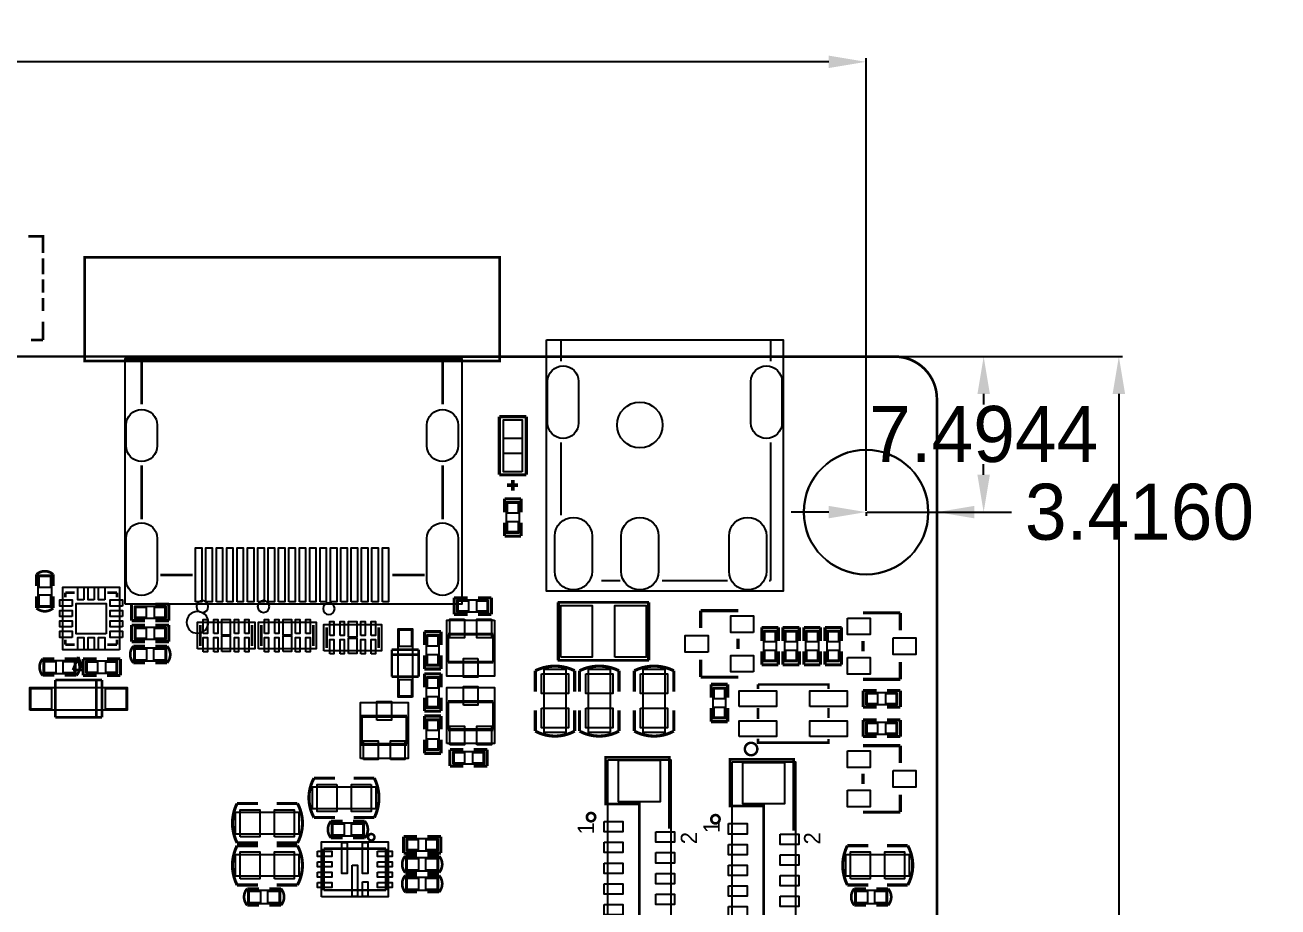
# Model space of a CAD drawing. Extents: x -22 to 154, y -114 to 23.
# Drawn here: x 93.4 to 153.8, y -19 to 23.5 of the extents above; entities that cross this region are included whole.
import ezdxf

# ---------------------------------------------------------------- set-up
doc = ezdxf.new("R2010")
doc.units = 0
doc.header["$MEASUREMENT"] = 0
doc.layers.get('0').update_dxf_attribs({"linetype": 'CONTINUOUS'})
doc.layers.get('Defpoints').update_dxf_attribs({"linetype": 'CONTINUOUS'})
for name, color, linetype in [('BG_OUTLINE', 254, 'CONTINUOUS'), ('PG_ASSEMBLY_TOP', 111, 'CONTINUOUS'), ('PG_SILKSCREEN_TOP', 7, 'CONTINUOUS'), ('PIN_TOP', 3, 'CONTINUOUS')]:
    doc.layers.add(name, color=color, linetype=linetype)
doc.dimstyles.get("Standard").update_dxf_attribs({"dimtxt": 2.7, "dimasz": 1.8, "dimexe": 0.18, "dimexo": 0.0625, "dimgap": 0.09, "dimtad": 0, "dimtih": 1, "dimtoh": 1, "dimdec": 4, "dimzin": 0, "dimdsep": 46, "dimtxsty": 'STANDARD', "dimcen": 0.09, "dimclrt": 2, "dimadec": 0, "dimazin": 0, "dimtfac": 1, "dimtdec": 4, "dimtofl": 0, "dimtmove": 0, "dimatfit": 3, "dimfxl": 1, "dimtolj": 1, "dimtzin": 0, "dimarcsym": 0})

# ---------------------------------------------------------------- blocks, each defined once
blk = doc.blocks.new('*D8')
at = {"color": 0, "linetype": 'Continuous', "lineweight": -2}
for p, q in [((0, 0.062), (0, 21.879)), ((133.93, 0.062), (133.93, 21.879)), ((1.8, 21.699), (57.875, 21.699)), ((132.13, 21.699), (76.055, 21.699))]:
    blk.add_line(p, q, dxfattribs=at)
at = {"color": 0, "linetype": 'Continuous'}
for points in [[(1.8, 21.999), (1.8, 21.399), (0, 21.699)], [(132.13, 21.999), (132.13, 21.399), (133.93, 21.699)]]:
    blk.add_solid(points, dxfattribs=at)
at = {"layer": 'Defpoints', "color": 0, "linetype": 'Continuous'}
for p in [(133.93, 21.699), (0, 0), (133.93, 0)]:
    blk.add_point(p, dxfattribs=at)
at = {"color": 2, "linetype": 'Continuous', "insert": (66.965, 21.699), "char_height": 2.7, "attachment_point": 5}
blk.add_mtext('\\A1;133.9296', dxfattribs=at)
blk = doc.blocks.new('*D11')
at = {"color": 0, "linetype": 'Continuous', "lineweight": -2}
for p, q in [((132.129628, 0), (130.329628, 0)), ((133.929628, 0), (133.929628, -0.18)), ((137.345674, 0), (137.345674, -0.18)), ((139.145674, 0), (140.945674, 0))]:
    blk.add_line(p, q, dxfattribs=at)
at = {"color": 0, "linetype": 'Continuous'}
for points in [[(132.129628, 0.3), (132.129628, -0.3), (133.929628, 0)], [(139.145674, 0.3), (139.145674, -0.3), (137.345674, 0)]]:
    blk.add_solid(points, dxfattribs=at)
at = {"layer": 'Defpoints', "color": 0, "linetype": 'Continuous'}
for p in [(133.929628, 0.0625), (137.345674, 0.0625), (137.345674, 0)]:
    blk.add_point(p, dxfattribs=at)
at = {"color": 2, "linetype": 'Continuous', "insert": (147.110674, 0), "char_height": 2.7, "attachment_point": 5}
blk.add_mtext('\\A1;3.4160', dxfattribs=at)
blk = doc.blocks.new('*D13')
at = {"color": 0, "linetype": 'Continuous', "lineweight": -2}
for p, q in [((133.992, 7.494), (139.779, 7.494)), ((139.599, 5.694), (139.599, 5.187)), ((139.599, 1.8), (139.599, 2.307)), ((133.992, 0), (139.779, 0))]:
    blk.add_line(p, q, dxfattribs=at)
at = {"color": 0, "linetype": 'Continuous'}
for points in [[(139.299, 5.694), (139.899, 5.694), (139.599, 7.494)], [(139.299, 1.8), (139.899, 1.8), (139.599, 0)]]:
    blk.add_solid(points, dxfattribs=at)
at = {"layer": 'Defpoints', "color": 0, "linetype": 'Continuous'}
for p in [(133.93, 7.494), (139.599, 7.494), (133.93, 0)]:
    blk.add_point(p, dxfattribs=at)
at = {"color": 2, "linetype": 'Continuous', "insert": (139.599, 3.747), "char_height": 2.7, "attachment_point": 5}
blk.add_mtext('\\A1;7.4944', dxfattribs=at)
blk = doc.blocks.new('*D20')
at = {"color": 0, "linetype": 'Continuous', "lineweight": -2}
for p, q in [((135.376, 7.494), (146.295, 7.494)), ((146.115, 5.694), (146.115, -44.113)), ((146.115, -96.8), (146.115, -46.993)), ((135.376, -98.6), (146.295, -98.6))]:
    blk.add_line(p, q, dxfattribs=at)
at = {"color": 0, "linetype": 'Continuous'}
for points in [[(145.815, 5.694), (146.415, 5.694), (146.115, 7.494)], [(145.815, -96.8), (146.415, -96.8), (146.115, -98.6)]]:
    blk.add_solid(points, dxfattribs=at)
at = {"layer": 'Defpoints', "color": 0, "linetype": 'Continuous'}
for p in [(135.314, 7.494), (135.314, -98.6), (146.115, -98.6)]:
    blk.add_point(p, dxfattribs=at)
at = {"color": 2, "linetype": 'Continuous', "insert": (146.115, -45.553), "char_height": 2.7, "attachment_point": 5}
blk.add_mtext('\\A1;106.0940', dxfattribs=at)

msp = doc.modelspace()

# ---------------------------------------------------------------- linework, layer by layer
at = {"layer": 'BG_OUTLINE', "const_width": 0.127}
msp.add_lwpolyline([(-6.637782, 7.509764), (135.313928, 7.49427, -0.414174), (137.345674, 5.46227), (137.345674, -96.567752, -0.414214), (135.313674, -98.599752), (-6.638036, -98.599752, -0.414214), (-8.670036, -96.567752), (-8.670036, 5.477764, -0.414253), (-6.637782, 7.509764)], format="xyb", dxfattribs=at)
at = {"layer": 'PG_ASSEMBLY_TOP'}
for points in [[(118.528846, 8.297418), (129.928874, 8.297418), (129.928874, -3.802634), (118.528846, -3.802634)], [(98.213164, -4.423156), (114.469164, -4.423156), (114.469164, 7.387844), (98.213164, 7.387844)], [(117.357652, 1.94691), (116.457476, 1.94691), (116.457476, 4.446778), (117.357652, 4.446778)], [(117.207284, -1.006856), (116.607844, -1.006856), (116.607844, 0.491744), (117.207284, 0.491744)], [(94.677484, -4.588256), (94.027244, -4.588256), (94.027244, -3.038856), (94.677484, -3.038856)], [(97.94748, -6.644386), (95.227648, -6.644386), (95.227648, -3.624326), (97.94748, -3.624326)], [(115.726464, -4.225036), (115.726464, -4.824476), (114.227864, -4.824476), (114.227864, -4.225036)], [(100.181664, -4.529836), (100.181664, -5.129276), (98.683064, -5.129276), (98.683064, -4.529836)], [(119.117364, -7.140956), (123.435364, -7.140956), (123.435364, -4.346956), (119.117364, -4.346956)], [(101.702362, -6.584696), (101.702362, -5.309616), (104.477566, -5.309616), (104.477566, -6.584696)], [(104.648762, -6.584696), (104.648762, -5.309616), (107.423966, -5.309616), (107.423966, -6.584696)], [(107.798362, -6.686296), (107.798362, -5.411216), (110.573566, -5.411216), (110.573566, -6.686296)], [(116.025676, -5.206746), (116.025676, -7.906766), (113.725452, -7.906766), (113.725452, -5.206746)], [(100.181664, -5.545836), (100.181664, -6.145276), (98.683064, -6.145276), (98.683064, -5.545836)], [(112.075976, -8.91794), (111.375952, -8.91794), (111.375952, -5.617972), (112.075976, -5.617972)], [(112.747044, -5.909056), (113.346484, -5.909056), (113.346484, -7.407656), (112.747044, -7.407656)], [(129.003044, -5.705856), (129.602484, -5.705856), (129.602484, -7.204456), (129.003044, -7.204456)], [(130.618484, -7.204456), (130.019044, -7.204456), (130.019044, -5.705856), (130.618484, -5.705856)], [(131.035044, -5.705856), (131.634484, -5.705856), (131.634484, -7.204456), (131.035044, -7.204456)], [(132.650484, -7.204456), (132.051044, -7.204456), (132.051044, -5.705856), (132.650484, -5.705856)], [(98.657664, -7.186676), (98.657664, -6.536436), (100.207064, -6.536436), (100.207064, -7.186676)], [(95.838264, -7.146036), (95.838264, -7.796276), (94.288864, -7.796276), (94.288864, -7.146036)], [(96.346264, -7.770876), (96.346264, -7.171436), (97.844864, -7.171436), (97.844864, -7.770876)], [(118.414546, -7.57174), (119.464582, -7.57174), (119.464582, -10.621772), (118.414546, -10.621772)], [(121.598182, -10.621772), (120.548146, -10.621772), (120.548146, -7.57174), (121.598182, -7.57174)], [(123.189746, -7.57174), (124.239782, -7.57174), (124.239782, -10.621772), (123.189746, -10.621772)], [(93.627956, -9.545066), (93.627956, -8.445246), (98.327972, -8.445246), (98.327972, -9.545066)], [(112.747044, -7.941056), (113.346484, -7.941056), (113.346484, -9.439656), (112.747044, -9.439656)], [(126.564644, -8.449056), (127.164084, -8.449056), (127.164084, -9.947656), (126.564644, -9.947656)], [(113.725452, -11.157966), (113.725452, -8.457946), (116.025676, -8.457946), (116.025676, -11.157966)], [(135.436864, -8.695436), (135.436864, -9.294876), (133.938264, -9.294876), (133.938264, -8.695436)], [(109.559852, -11.869166), (109.559852, -9.169146), (111.860076, -9.169146), (111.860076, -11.869166)], [(113.346484, -11.471656), (112.747044, -11.471656), (112.747044, -9.973056), (113.346484, -9.973056)], [(135.436864, -10.117836), (135.436864, -10.717276), (133.938264, -10.717276), (133.938264, -10.117836)], [(114.024664, -12.139676), (114.024664, -11.540236), (115.523264, -11.540236), (115.523264, -12.139676)], [(121.478548, -11.93546), (124.52858, -11.93546), (124.52858, -33.385252), (121.478548, -33.385252)], [(127.472948, -12.03706), (130.52298, -12.03706), (130.52298, -33.486852), (127.472948, -33.486852)], [(107.254548, -14.295374), (107.254548, -13.245338), (110.30458, -13.245338), (110.30458, -14.295374)], [(103.546148, -15.514574), (103.546148, -14.464538), (106.59618, -14.464538), (106.59618, -15.514574)], [(108.182664, -15.619476), (108.182664, -14.969236), (109.732064, -14.969236), (109.732064, -15.619476)], [(107.691936, -18.546064), (107.691936, -15.895828), (110.891828, -15.895828), (110.891828, -18.546064)], [(111.789464, -16.33093), (111.789464, -15.73149), (113.288064, -15.73149), (113.288064, -16.33093)], [(103.546148, -17.546574), (103.546148, -16.496538), (106.59618, -16.496538), (106.59618, -17.546574)], [(111.764064, -17.29613), (111.764064, -16.64589), (113.313464, -16.64589), (113.313464, -17.29613)], [(132.959348, -17.546574), (132.959348, -16.496538), (136.00938, -16.496538), (136.00938, -17.546574)], [(111.764064, -18.23593), (111.764064, -17.58569), (113.313464, -17.58569), (113.313464, -18.23593)], [(104.144064, -18.870676), (104.144064, -18.220436), (105.693464, -18.220436), (105.693464, -18.870676)], [(133.404864, -18.870676), (133.404864, -18.220436), (134.954264, -18.220436), (134.954264, -18.870676)]]:
    msp.add_lwpolyline(points, close=True, dxfattribs=at)
msp.add_lwpolyline([(136.929622, 0, 1), (130.929634, 0, 1)], format="xyb", close=True, dxfattribs=at)
at = {"layer": 'PG_SILKSCREEN_TOP'}
for points, const_width in [([(93.564964, 13.289788), (94.26702, 13.289788), (94.26702, 12.479782)], 0.127), ([(94.26702, 12.225782), (94.26702, 11.463782)], 0.127), ([(96.269048, 7.275068), (116.269262, 7.275068), (116.269262, 12.275058), (96.269048, 12.275058), (96.269048, 7.275068)], 0.127), ([(94.26702, 11.209782), (94.26702, 10.574782)], 0.127), ([(94.26702, 10.320782), (94.26702, 9.685782)], 0.127), ([(94.26702, 9.177782), (94.26702, 8.289798)], 0.127), ([(94.26702, 8.289798), (93.691964, 8.289798)], 0.127), ([(119.22887, 8.297418), (129.328926, 8.297418)], 0.100076), ([(119.22887, 8.297418), (119.22887, 7.268718)], 0.100076), ([(129.328926, 8.297418), (129.328926, 7.268718)], 0.100076), ([(113.519204, 7.282434), (99.019106, 7.273798)], 0.127), ([(99.019106, 7.273798), (99.019106, 5.194808)], 0.127), ([(113.519204, 7.282434), (113.519204, 5.194808)], 0.127), ([(116.257578, 4.596892), (117.55755, 4.596892)], 0.150114), ([(116.257578, 1.796796), (116.257578, 4.596892)], 0.150114), ([(117.55755, 4.596892), (117.55755, 1.796796)], 0.150114), ([(119.22887, 3.35534), (119.22887, -0.161544)], 0.100076), ([(129.328926, -3.302508), (129.328926, 3.35534)], 0.100076), ([(99.019106, -0.347218), (99.019106, 2.249678)], 0.127), ([(113.519204, -0.347218), (113.519204, 2.249678)], 0.127), ([(117.55755, 1.796796), (116.257578, 1.796796)], 0.150114), ([(116.628164, 1.291844), (117.161564, 1.291844)], 0.1778), ([(116.907564, 1.037844), (116.907564, 1.545844)], 0.1778), ([(116.508784, 0.641604), (117.306344, 0.641604)], 0.14986), ([(116.508784, -0.008636), (116.508784, 0.641604)], 0.14986), ([(117.306344, 0.641604), (117.306344, -0.008636)], 0.14986), ([(116.508784, -0.506476), (116.508784, -1.156716)], 0.14986), ([(117.306344, -1.156716), (117.306344, -0.506476)], 0.14986), ([(116.508784, -1.156716), (117.306344, -1.156716)], 0.14986), ([(94.753684, -3.000756), (94.753684, -3.564636)], 0.12954), ([(99.916488, -3.026156), (101.48062, -3.026156)], 0.127), ([(112.66551, -3.026156), (111.096552, -3.026156)], 0.127), ([(121.17197, -3.302508), (122.088402, -3.302508)], 0.100076), ([(124.094748, -3.302508), (127.264922, -3.302508)], 0.100076), ([(129.328926, -3.302508), (129.246376, -3.302508)], 0.100076), ([(94.753684, -4.626356), (94.753684, -4.062476)], 0.12954), ([(95.33763, -3.884422), (95.798132, -3.884422)], 0.127), ([(95.33763, -3.884422), (95.33763, -4.100576)], 0.127), ([(97.837498, -3.884422), (97.364296, -3.884422)], 0.127), ([(97.837498, -3.884422), (97.837498, -4.100576)], 0.127), ([(114.078004, -4.125976), (114.728244, -4.125976)], 0.14986), ([(114.078004, -4.923536), (114.078004, -4.125976)], 0.14986), ([(115.876324, -4.125976), (115.226084, -4.125976)], 0.14986), ([(115.876324, -4.923536), (115.876324, -4.125976)], 0.14986), ([(98.533204, -5.228336), (98.533204, -4.430776)], 0.14986), ([(100.331524, -4.430776), (99.681284, -4.430776)], 0.14986), ([(100.331524, -5.228336), (100.331524, -4.430776)], 0.14986), ([(119.07647, -7.144004), (119.07647, -4.343908)], 0.127), ([(119.07647, -4.343908), (123.476258, -4.343908)], 0.127), ([(123.476258, -4.343908), (123.476258, -7.144004)], 0.127), ([(125.964442, -4.75361), (127.767842, -4.75361)], 0.153924), ([(125.964442, -5.591556), (125.964442, -4.75361)], 0.153924), ([(135.587486, -4.85521), (133.784086, -4.85521)], 0.153924), ([(135.587486, -5.693156), (135.587486, -4.85521)], 0.153924), ([(99.183444, -5.228336), (98.533204, -5.228336)], 0.14986), ([(98.533204, -5.446776), (99.183444, -5.446776)], 0.14986), ([(98.533204, -6.244336), (98.533204, -5.446776)], 0.14986), ([(99.681284, -5.228336), (100.331524, -5.228336)], 0.14986), ([(100.331524, -5.446776), (99.681284, -5.446776)], 0.14986), ([(100.331524, -6.244336), (100.331524, -5.446776)], 0.14986), ([(101.84003, -5.44703), (101.84003, -6.447028)], 0.127), ([(104.339898, -5.44703), (104.339898, -6.447028)], 0.127), ([(104.78643, -5.44703), (104.78643, -6.447028)], 0.127), ([(107.286298, -5.44703), (107.286298, -6.447028)], 0.127), ([(114.728244, -4.923536), (114.078004, -4.923536)], 0.14986), ([(115.226084, -4.923536), (115.876324, -4.923536)], 0.14986), ([(107.93603, -5.54863), (107.93603, -6.548628)], 0.127), ([(110.435898, -5.54863), (110.435898, -6.548628)], 0.127), ([(112.647984, -5.759196), (112.647984, -6.409436)], 0.14986), ([(113.445544, -5.759196), (112.647984, -5.759196)], 0.14986), ([(113.445544, -6.409436), (113.445544, -5.759196)], 0.14986), ([(113.77549, -5.881878), (113.77549, -7.231634)], 0.153924), ([(115.975638, -5.881878), (113.77549, -5.881878)], 0.153924), ([(115.975638, -7.231634), (115.975638, -5.881878)], 0.153924), ([(127.764286, -6.603492), (127.764286, -6.10362)], 0.153924), ([(128.903984, -5.555996), (128.903984, -6.206236)], 0.14986), ([(129.701544, -5.555996), (128.903984, -5.555996)], 0.14986), ([(129.701544, -6.206236), (129.701544, -5.555996)], 0.14986), ([(129.919984, -5.555996), (130.717544, -5.555996)], 0.14986), ([(129.919984, -6.206236), (129.919984, -5.555996)], 0.14986), ([(130.717544, -5.555996), (130.717544, -6.206236)], 0.14986), ([(130.935984, -5.555996), (130.935984, -6.206236)], 0.14986), ([(131.733544, -5.555996), (130.935984, -5.555996)], 0.14986), ([(131.733544, -6.206236), (131.733544, -5.555996)], 0.14986), ([(131.951984, -5.555996), (132.749544, -5.555996)], 0.14986), ([(131.951984, -6.206236), (131.951984, -5.555996)], 0.14986), ([(132.749544, -5.555996), (132.749544, -6.206236)], 0.14986), ([(95.33763, -6.38429), (95.33763, -6.15061)], 0.127), ([(95.33763, -6.38429), (95.798132, -6.38429)], 0.127), ([(97.837498, -6.38429), (97.364296, -6.38429)], 0.127), ([(97.837498, -6.38429), (97.837498, -6.15061)], 0.127), ([(99.183444, -6.244336), (98.533204, -6.244336)], 0.14986), ([(99.681284, -6.244336), (100.331524, -6.244336)], 0.14986), ([(111.075978, -7.935976), (111.075978, -6.626098)], 0.127), ([(111.075978, -6.626098), (112.37595, -6.626098)], 0.127), ([(112.37595, -6.626098), (112.37595, -7.935976)], 0.127), ([(128.903984, -7.354316), (128.903984, -6.704076)], 0.14986), ([(129.701544, -6.704076), (129.701544, -7.354316)], 0.14986), ([(129.919984, -6.704076), (129.919984, -7.354316)], 0.14986), ([(130.717544, -7.354316), (130.717544, -6.704076)], 0.14986), ([(130.935984, -7.354316), (130.935984, -6.704076)], 0.14986), ([(131.733544, -6.704076), (131.733544, -7.354316)], 0.14986), ([(131.951984, -6.704076), (131.951984, -7.354316)], 0.14986), ([(132.749544, -7.354316), (132.749544, -6.704076)], 0.14986), ([(133.787642, -6.20522), (133.787642, -6.705092)], 0.153924), ([(94.250764, -7.069836), (94.814644, -7.069836)], 0.12954), ([(95.876364, -7.069836), (95.312484, -7.069836)], 0.12954), ([(95.706438, -7.614412), (95.960438, -6.979412)], 0.127), ([(95.960438, -6.979412), (96.214438, -7.614412)], 0.127), ([(96.196404, -7.072376), (96.196404, -7.869936)], 0.14986), ([(96.846644, -7.072376), (96.196404, -7.072376)], 0.14986), ([(97.344484, -7.072376), (97.994724, -7.072376)], 0.14986), ([(97.994724, -7.072376), (97.994724, -7.869936)], 0.14986), ([(98.619564, -7.262876), (99.183444, -7.262876)], 0.12954), ([(100.245164, -7.262876), (99.681284, -7.262876)], 0.12954), ([(112.325912, -6.87451), (111.126016, -6.87451)], 0.127), ([(112.647984, -7.557516), (112.647984, -6.907276)], 0.14986), ([(113.445544, -6.907276), (113.445544, -7.557516)], 0.14986), ([(113.77549, -7.231634), (115.975638, -7.231634)], 0.153924), ([(123.476258, -7.144004), (119.07647, -7.144004)], 0.127), ([(125.964442, -7.115556), (125.964442, -7.953502)], 0.153924), ([(135.587486, -7.217156), (135.587486, -8.055102)], 0.153924), ([(96.214438, -7.614412), (95.706438, -7.614412)], 0.127), ([(96.196404, -7.869936), (96.846644, -7.869936)], 0.14986), ([(97.994724, -7.869936), (97.344484, -7.869936)], 0.14986), ([(113.445544, -7.557516), (112.647984, -7.557516)], 0.14986), ([(112.647984, -7.791196), (112.647984, -8.441436)], 0.14986), ([(113.445544, -7.791196), (112.647984, -7.791196)], 0.14986), ([(113.445544, -8.441436), (113.445544, -7.791196)], 0.14986), ([(117.989604, -7.643368), (117.989604, -8.646668)], 0.150114), ([(120.123204, -7.643368), (120.123204, -8.646668)], 0.150114), ([(122.764804, -7.643368), (122.764804, -8.646668)], 0.150114), ([(129.701544, -7.354316), (128.903984, -7.354316)], 0.14986), ([(129.919984, -7.354316), (130.717544, -7.354316)], 0.14986), ([(131.733544, -7.354316), (130.935984, -7.354316)], 0.14986), ([(131.951984, -7.354316), (132.749544, -7.354316)], 0.14986), ([(94.864936, -8.095234), (97.103692, -8.095234)], 0.127), ([(94.864936, -9.895078), (94.864936, -8.095234)], 0.127), ([(96.841564, -9.895078), (96.841564, -8.095234)], 0.127), ([(97.103692, -8.095234), (97.103692, -9.895078)], 0.127), ([(112.37595, -7.935976), (111.075978, -7.935976)], 0.127), ([(125.964442, -7.953502), (127.767842, -7.953502)], 0.153924), ([(126.465584, -8.299196), (126.465584, -8.949436)], 0.14986), ([(127.263144, -8.299196), (126.465584, -8.299196)], 0.14986), ([(127.263144, -8.949436), (127.263144, -8.299196)], 0.14986), ([(128.720342, -8.526272), (128.720342, -8.306308)], 0.119888), ([(128.720342, -8.306308), (132.120386, -8.306308), (132.120386, -8.516366)], 0.119888), ([(135.587486, -8.055102), (133.784086, -8.055102)], 0.153924), ([(112.647984, -9.589516), (112.647984, -8.939276)], 0.14986), ([(113.445544, -8.939276), (113.445544, -9.589516)], 0.14986), ([(113.77549, -9.133078), (113.77549, -10.482834)], 0.153924), ([(115.975638, -9.133078), (113.77549, -9.133078)], 0.153924), ([(115.975638, -10.482834), (115.975638, -9.133078)], 0.153924), ([(133.788404, -8.596376), (134.438644, -8.596376)], 0.14986), ([(133.788404, -9.393936), (133.788404, -8.596376)], 0.14986), ([(135.586724, -8.596376), (134.936484, -8.596376)], 0.14986), ([(135.586724, -9.393936), (135.586724, -8.596376)], 0.14986), ([(113.445544, -9.589516), (112.647984, -9.589516)], 0.14986), ([(119.889524, -10.553954), (119.889524, -9.546844)], 0.150114), ([(122.023124, -10.553954), (122.023124, -9.546844)], 0.150114), ([(124.664724, -10.553954), (124.664724, -9.546844)], 0.150114), ([(126.465584, -10.097516), (126.465584, -9.447276)], 0.14986), ([(127.263144, -9.447276), (127.263144, -10.097516)], 0.14986), ([(128.720342, -9.976358), (128.720342, -9.436354)], 0.119888), ([(132.120386, -9.44626), (132.120386, -9.916414)], 0.119888), ([(134.438644, -9.393936), (133.788404, -9.393936)], 0.14986), ([(134.936484, -9.393936), (135.586724, -9.393936)], 0.14986), ([(97.103692, -9.895078), (94.864936, -9.895078)], 0.127), ([(109.60989, -9.844278), (109.60989, -11.194034)], 0.153924), ([(111.810038, -9.844278), (109.60989, -9.844278)], 0.153924), ([(111.810038, -11.194034), (111.810038, -9.844278)], 0.153924), ([(112.647984, -9.823196), (113.445544, -9.823196)], 0.14986), ([(112.647984, -10.473436), (112.647984, -9.823196)], 0.14986), ([(113.445544, -9.823196), (113.445544, -10.473436)], 0.14986), ([(127.263144, -10.097516), (126.465584, -10.097516)], 0.14986), ([(133.788404, -10.018776), (134.438644, -10.018776)], 0.14986), ([(133.788404, -10.816336), (133.788404, -10.018776)], 0.14986), ([(135.586724, -10.018776), (134.936484, -10.018776)], 0.14986), ([(135.586724, -10.816336), (135.586724, -10.018776)], 0.14986), ([(113.77549, -10.482834), (115.975638, -10.482834)], 0.153924), ([(132.120386, -10.936478), (132.120386, -11.106404), (128.720342, -11.106404), (128.720342, -10.916412)], 0.119888), ([(134.438644, -10.816336), (133.788404, -10.816336)], 0.14986), ([(134.936484, -10.816336), (135.586724, -10.816336)], 0.14986), ([(109.60989, -11.194034), (111.810038, -11.194034)], 0.153924), ([(112.647984, -10.971276), (112.647984, -11.621516)], 0.14986), ([(113.445544, -11.621516), (113.445544, -10.971276)], 0.14986), ([(113.874804, -11.441176), (113.874804, -12.238736)], 0.14986), ([(114.525044, -11.441176), (113.874804, -11.441176)], 0.14986), ([(115.022884, -11.441176), (115.673124, -11.441176)], 0.14986), ([(115.673124, -11.441176), (115.673124, -12.238736)], 0.14986), ([(135.587486, -11.25601), (133.784086, -11.25601)], 0.153924), ([(135.587486, -12.093956), (135.587486, -11.25601)], 0.153924), ([(112.647984, -11.621516), (113.445544, -11.621516)], 0.14986), ([(123.963684, -33.510474), (121.473468, -33.510474), (121.473468, -31.240476), (123.003564, -31.240476), (123.003564, -14.060424), (121.373646, -14.060424), (121.373646, -11.810238), (123.943618, -11.810238)], 0.127), ([(123.943618, -11.810238), (124.44349, -11.810238), (124.44349, -15.249398)], 0.127), ([(129.958084, -33.612074), (127.467868, -33.612074), (127.467868, -31.342076), (128.997964, -31.342076), (128.997964, -14.162024), (127.368046, -14.162024), (127.368046, -11.911838), (129.938018, -11.911838)], 0.127), ([(129.938018, -11.911838), (130.43789, -11.911838), (130.43789, -15.350998)], 0.127), ([(113.874804, -12.238736), (114.525044, -12.238736)], 0.14986), ([(115.673124, -12.238736), (115.022884, -12.238736)], 0.14986), ([(133.787642, -12.60602), (133.787642, -13.105892)], 0.153924), ([(110.232952, -12.820396), (109.229652, -12.820396)], 0.150114), ([(135.587486, -13.617956), (135.587486, -14.455902)], 0.153924), ([(106.528362, -14.039596), (105.521252, -14.039596)], 0.150114), ([(135.587486, -14.455902), (133.784086, -14.455902)], 0.153924), ([(107.322366, -14.720316), (108.329476, -14.720316)], 0.150114), ([(108.144564, -14.893036), (108.708444, -14.893036)], 0.12954), ([(109.770164, -14.893036), (109.206284, -14.893036)], 0.12954), ([(111.639604, -16.42999), (111.639604, -15.63243)], 0.14986), ([(111.639604, -15.63243), (112.289844, -15.63243)], 0.14986), ([(113.437924, -15.63243), (112.787684, -15.63243)], 0.14986), ([(113.437924, -16.42999), (113.437924, -15.63243)], 0.14986), ([(103.617776, -15.939516), (104.621076, -15.939516)], 0.150114), ([(106.528362, -16.071596), (105.521252, -16.071596)], 0.150114), ([(107.791758, -18.220944), (107.791758, -16.220948)], 0.119888), ([(107.791758, -16.220948), (110.792006, -16.220948)], 0.119888), ([(110.792006, -16.220948), (110.792006, -18.220944)], 0.119888), ([(135.941562, -16.071596), (134.934452, -16.071596)], 0.150114), ([(112.289844, -16.42999), (111.639604, -16.42999)], 0.14986), ([(112.787684, -16.42999), (113.437924, -16.42999)], 0.14986), ([(111.725964, -17.37233), (112.289844, -17.37233)], 0.12954), ([(113.351564, -17.37233), (112.787684, -17.37233)], 0.12954), ([(103.617776, -17.971516), (104.621076, -17.971516)], 0.150114), ([(133.030976, -17.971516), (134.034276, -17.971516)], 0.150114), ([(110.792006, -18.220944), (107.791758, -18.220944)], 0.119888), ([(111.725964, -18.31213), (112.289844, -18.31213)], 0.12954), ([(113.351564, -18.31213), (112.787684, -18.31213)], 0.12954), ([(104.105964, -18.946876), (104.669844, -18.946876)], 0.12954), ([(105.731564, -18.946876), (105.167684, -18.946876)], 0.12954), ([(133.366764, -18.946876), (133.930644, -18.946876)], 0.12954), ([(134.992364, -18.946876), (134.428484, -18.946876)], 0.12954)]:
    msp.add_lwpolyline(points, dxfattribs=dict(at, const_width=const_width))
for points, const_width in [([(93.951044, -3.564636), (93.951044, -3.000756, -0.378845), (94.753684, -3.000756)], 0.12954), ([(93.951044, -4.062476), (93.951044, -4.626356, 0.378845), (94.753684, -4.626356)], 0.12954), ([(99.183444, -6.460236), (98.619564, -6.460236, 0.378849), (98.619564, -7.262876)], 0.12954), ([(99.681284, -6.460236), (100.245164, -6.460236, -0.378849), (100.245164, -7.262876)], 0.12954), ([(94.814644, -7.872476), (94.250764, -7.872476, -0.378845), (94.250764, -7.069836)], 0.12954), ([(95.312484, -7.872476), (95.876364, -7.872476, 0.378845), (95.876364, -7.069836)], 0.12954), ([(119.889524, -8.646668), (119.889524, -7.643368, 0.233139), (117.989604, -7.643368)], 0.150114), ([(122.023124, -8.646668), (122.023124, -7.643368, 0.233139), (120.123204, -7.643368)], 0.150114), ([(124.664724, -8.646668), (124.664724, -7.643368, 0.233139), (122.764804, -7.643368)], 0.150114), ([(117.989604, -9.546844), (117.989604, -10.553954, 0.252519), (119.889524, -10.553954)], 0.150114), ([(120.123204, -9.546844), (120.123204, -10.553954, 0.252519), (122.023124, -10.553954)], 0.150114), ([(122.764804, -9.546844), (122.764804, -10.553954, 0.252519), (124.664724, -10.553954)], 0.150114), ([(128.691132, -11.416284, 1.000183), (128.08966, -11.416538, 0.999817), (128.691132, -11.416284)], 0.119888), ([(108.329476, -12.820396), (107.322366, -12.820396, 0.252519), (107.322366, -14.720316)], 0.150114), ([(109.229652, -14.720316), (110.232952, -14.720316, 0.233139), (110.232952, -12.820396)], 0.150114), ([(104.621076, -14.039596), (103.617776, -14.039596, 0.233139), (103.617776, -15.939516)], 0.150114), ([(105.521252, -15.939516), (106.528362, -15.939516, 0.252519), (106.528362, -14.039596)], 0.150114), ([(120.878346, -14.698472, 0.999945), (120.476772, -14.698218, 1.000055), (120.878346, -14.698472)], 0.127), ([(108.708444, -15.695676), (108.144564, -15.695676, -0.378845), (108.144564, -14.893036)], 0.12954), ([(109.206284, -15.695676), (109.770164, -15.695676, 0.378845), (109.770164, -14.893036)], 0.12954), ([(126.872746, -14.800072, 0.999945), (126.471172, -14.799818, 1.000055), (126.872746, -14.800072)], 0.127), ([(110.239556, -15.666466, 1), (109.92866, -15.666466, 1), (110.239556, -15.666466)], 0.119888), ([(104.621076, -16.071596), (103.617776, -16.071596, 0.233139), (103.617776, -17.971516)], 0.150114), ([(105.521252, -17.971516), (106.528362, -17.971516, 0.252519), (106.528362, -16.071596)], 0.150114), ([(134.034276, -16.071596), (133.030976, -16.071596, 0.233139), (133.030976, -17.971516)], 0.150114), ([(134.934452, -17.971516), (135.941562, -17.971516, 0.252519), (135.941562, -16.071596)], 0.150114), ([(112.289844, -16.56969), (111.725964, -16.56969, 0.378845), (111.725964, -17.37233)], 0.12954), ([(112.787684, -16.56969), (113.351564, -16.56969, -0.378845), (113.351564, -17.37233)], 0.12954), ([(112.289844, -17.50949), (111.725964, -17.50949, 0.378845), (111.725964, -18.31213)], 0.12954), ([(112.787684, -17.50949), (113.351564, -17.50949, -0.378845), (113.351564, -18.31213)], 0.12954), ([(104.669844, -18.144236), (104.105964, -18.144236, 0.378845), (104.105964, -18.946876)], 0.12954), ([(105.167684, -18.144236), (105.731564, -18.144236, -0.378845), (105.731564, -18.946876)], 0.12954), ([(133.930644, -18.144236), (133.366764, -18.144236, 0.378845), (133.366764, -18.946876)], 0.12954), ([(134.428484, -18.144236), (134.992364, -18.144236, -0.378845), (134.992364, -18.946876)], 0.12954)]:
    msp.add_lwpolyline(points, format="xyb", dxfattribs=dict(at, const_width=const_width))
for points in [[(102.229412, -5.312156, 1), (101.181916, -5.312156, 1)], [(102.230936, -4.550156, 1), (101.662992, -4.550156, 1)], [(105.177336, -4.550156, 1), (104.609392, -4.550156, 1)], [(108.326936, -4.651756, 1), (107.758992, -4.651756, 1)]]:
    msp.add_lwpolyline(points, format="xyb", close=True, dxfattribs=at)
at = {"layer": 'PIN_TOP'}
for points in [[(118.578376, 4.297934), (118.578376, 6.296914, -1), (120.079516, 6.296914), (120.079516, 4.297934, -1)], [(128.378458, 4.297934), (128.378458, 6.296914, -1), (129.879598, 6.296914), (129.879598, 4.297934, -1)], [(99.769168, 4.193921), (99.769168, 3.193923, -1), (98.269044, 3.193923), (98.269044, 4.193921, -1)], [(114.269266, 4.193921), (114.269266, 3.193923, -1), (112.769142, 3.193923), (112.769142, 4.193921, -1)], [(99.769168, -1.26619), (99.769168, -3.266186, -1), (98.269044, -3.266186), (98.269044, -1.26619, -1)], [(114.269266, -1.26619), (114.269266, -3.266186, -1), (112.769142, -3.266186), (112.769142, -1.26619, -1)], [(118.928642, -2.852166), (118.928642, -1.152906, -1), (120.729502, -1.152906), (120.729502, -2.852166, -1)], [(122.128534, -2.852166), (122.128534, -1.152906, -1), (123.929394, -1.152906), (123.929394, -2.852166, -1)], [(127.328422, -2.852166), (127.328422, -1.152906, -1), (129.129282, -1.152906), (129.129282, -2.852166, -1)]]:
    msp.add_lwpolyline(points, format="xyb", close=True, dxfattribs=at)
for points in [[(117.357144, 3.547364), (116.457984, 3.547364), (116.457984, 4.446524), (117.357144, 4.446524)], [(117.357144, 1.947164), (116.457984, 1.947164), (116.457984, 2.846324), (117.357144, 2.846324)], [(117.157754, -0.058166), (116.657374, -0.058166), (116.657374, 0.442214), (117.157754, 0.442214)], [(117.157754, -0.957326), (116.657374, -0.957326), (116.657374, -0.456946), (117.157754, -0.456946)], [(101.61905, -4.326128), (101.61905, -1.726184), (101.919024, -1.726184), (101.919024, -4.326128)], [(102.119176, -4.326128), (102.119176, -1.726184), (102.41915, -1.726184), (102.41915, -4.326128)], [(102.619048, -4.326128), (102.619048, -1.726184), (102.919022, -1.726184), (102.919022, -4.326128)], [(103.119174, -4.326128), (103.119174, -1.726184), (103.419148, -1.726184), (103.419148, -4.326128)], [(103.619046, -4.326128), (103.619046, -1.726184), (103.91902, -1.726184), (103.91902, -4.326128)], [(104.119172, -4.326128), (104.119172, -1.726184), (104.419146, -1.726184), (104.419146, -4.326128)], [(104.619044, -4.326128), (104.619044, -1.726184), (104.919018, -1.726184), (104.919018, -4.326128)], [(105.11917, -4.326128), (105.11917, -1.726184), (105.419144, -1.726184), (105.419144, -4.326128)], [(105.619042, -4.326128), (105.619042, -1.726184), (105.919016, -1.726184), (105.919016, -4.326128)], [(106.119168, -4.326128), (106.119168, -1.726184), (106.419142, -1.726184), (106.419142, -4.326128)], [(106.61904, -4.326128), (106.61904, -1.726184), (106.919014, -1.726184), (106.919014, -4.326128)], [(107.119166, -4.326128), (107.119166, -1.726184), (107.41914, -1.726184), (107.41914, -4.326128)], [(107.619038, -4.326128), (107.619038, -1.726184), (107.919012, -1.726184), (107.919012, -4.326128)], [(108.119164, -4.326128), (108.119164, -1.726184), (108.419138, -1.726184), (108.419138, -4.326128)], [(108.619036, -4.326128), (108.619036, -1.726184), (108.91901, -1.726184), (108.91901, -4.326128)], [(109.119162, -4.326128), (109.119162, -1.726184), (109.419136, -1.726184), (109.419136, -4.326128)], [(109.619034, -4.326128), (109.619034, -1.726184), (109.919008, -1.726184), (109.919008, -4.326128)], [(110.11916, -4.326128), (110.11916, -1.726184), (110.419134, -1.726184), (110.419134, -4.326128)], [(110.619032, -4.326128), (110.619032, -1.726184), (110.919006, -1.726184), (110.919006, -4.326128)], [(94.627954, -3.639566), (94.076774, -3.639566), (94.076774, -3.088386), (94.627954, -3.088386)], [(94.627954, -4.538726), (94.076774, -4.538726), (94.076774, -3.987546), (94.627954, -3.987546)], [(96.237425, -4.224274), (95.937451, -4.224274), (95.937451, -3.624326), (96.237425, -3.624326)], [(96.737551, -4.224274), (96.437577, -4.224274), (96.437577, -3.624326), (96.737551, -3.624326)], [(97.237677, -4.224274), (96.937703, -4.224274), (96.937703, -3.624326), (97.237677, -3.624326)], [(95.677482, -4.534281), (95.077534, -4.534281), (95.077534, -4.234307), (95.677482, -4.234307)], [(95.677482, -5.034407), (95.077534, -5.034407), (95.077534, -4.734433), (95.677482, -4.734433)], [(97.312607, -5.859399), (95.862521, -5.859399), (95.862521, -4.409313), (97.312607, -4.409313)], [(98.097594, -4.534281), (97.497646, -4.534281), (97.497646, -4.234307), (98.097594, -4.234307)], [(98.097594, -5.034407), (97.497646, -5.034407), (97.497646, -4.734433), (98.097594, -4.734433)], [(99.232974, -4.579366), (99.232974, -5.079746), (98.732594, -5.079746), (98.732594, -4.579366)], [(100.132134, -4.579366), (100.132134, -5.079746), (99.631754, -5.079746), (99.631754, -4.579366)], [(114.777774, -4.274566), (114.777774, -4.774946), (114.277394, -4.774946), (114.277394, -4.274566)], [(115.676934, -4.274566), (115.676934, -4.774946), (115.176554, -4.774946), (115.176554, -4.274566)], [(119.225822, -6.993636), (119.225822, -4.494276), (120.726962, -4.494276), (120.726962, -6.993636)], [(121.825766, -6.993636), (121.825766, -4.494276), (123.326906, -4.494276), (123.326906, -6.993636)], [(95.677482, -5.534279), (95.077534, -5.534279), (95.077534, -5.234305), (95.677482, -5.234305)], [(98.097594, -5.534279), (97.497646, -5.534279), (97.497646, -5.234305), (98.097594, -5.234305)], [(101.989636, -5.850128), (101.989636, -5.169408), (102.190296, -5.169408), (102.190296, -5.850128)], [(102.489762, -5.850128), (102.489762, -5.169408), (102.690422, -5.169408), (102.690422, -5.850128)], [(102.890574, -5.926582), (102.890574, -5.177282), (103.289354, -5.177282), (103.289354, -5.926582)], [(103.489506, -5.850128), (103.489506, -5.169408), (103.690166, -5.169408), (103.690166, -5.850128)], [(103.989632, -5.850128), (103.989632, -5.169408), (104.190292, -5.169408), (104.190292, -5.850128)], [(104.936036, -5.850128), (104.936036, -5.169408), (105.136696, -5.169408), (105.136696, -5.850128)], [(105.436162, -5.850128), (105.436162, -5.169408), (105.636822, -5.169408), (105.636822, -5.850128)], [(105.836974, -5.926582), (105.836974, -5.177282), (106.235754, -5.177282), (106.235754, -5.926582)], [(106.435906, -5.850128), (106.435906, -5.169408), (106.636566, -5.169408), (106.636566, -5.850128)], [(106.936032, -5.850128), (106.936032, -5.169408), (107.136692, -5.169408), (107.136692, -5.850128)], [(108.085636, -5.951728), (108.085636, -5.271008), (108.286296, -5.271008), (108.286296, -5.951728)], [(108.585762, -5.951728), (108.585762, -5.271008), (108.786422, -5.271008), (108.786422, -5.951728)], [(108.986574, -6.028182), (108.986574, -5.278882), (109.385354, -5.278882), (109.385354, -6.028182)], [(109.585506, -5.951728), (109.585506, -5.271008), (109.786166, -5.271008), (109.786166, -5.951728)], [(110.085632, -5.951728), (110.085632, -5.271008), (110.286292, -5.271008), (110.286292, -5.951728)], [(114.576098, -5.157216), (114.576098, -6.056376), (113.875058, -6.056376), (113.875058, -5.157216)], [(115.87607, -5.157216), (115.87607, -6.056376), (115.17503, -6.056376), (115.17503, -5.157216)], [(128.514348, -5.803646), (127.414528, -5.803646), (127.414528, -5.003546), (128.514348, -5.003546)], [(133.03758, -5.105146), (134.1374, -5.105146), (134.1374, -5.905246), (133.03758, -5.905246)], [(95.677482, -6.034405), (95.077534, -6.034405), (95.077534, -5.734431), (95.677482, -5.734431)], [(98.097594, -6.034405), (97.497646, -6.034405), (97.497646, -5.734431), (98.097594, -5.734431)], [(99.232974, -5.595366), (99.232974, -6.095746), (98.732594, -6.095746), (98.732594, -5.595366)], [(100.132134, -5.595366), (100.132134, -6.095746), (99.631754, -6.095746), (99.631754, -5.595366)], [(102.890574, -6.71703), (102.890574, -5.96773), (103.289354, -5.96773), (103.289354, -6.71703)], [(105.836974, -6.71703), (105.836974, -5.96773), (106.235754, -5.96773), (106.235754, -6.71703)], [(112.025684, -6.46811), (111.426244, -6.46811), (111.426244, -5.66801), (112.025684, -5.66801)], [(112.796574, -5.958586), (113.296954, -5.958586), (113.296954, -6.458966), (112.796574, -6.458966)], [(126.3142, -6.753606), (125.21438, -6.753606), (125.21438, -5.953506), (126.3142, -5.953506)], [(129.052574, -5.755386), (129.552954, -5.755386), (129.552954, -6.255766), (129.052574, -6.255766)], [(130.568954, -6.255766), (130.068574, -6.255766), (130.068574, -5.755386), (130.568954, -5.755386)], [(131.084574, -5.755386), (131.584954, -5.755386), (131.584954, -6.255766), (131.084574, -6.255766)], [(132.600954, -6.255766), (132.100574, -6.255766), (132.100574, -5.755386), (132.600954, -5.755386)], [(96.237425, -6.644386), (95.937451, -6.644386), (95.937451, -6.044438), (96.237425, -6.044438)], [(96.737551, -6.644386), (96.437577, -6.644386), (96.437577, -6.044438), (96.737551, -6.044438)], [(97.237677, -6.644386), (96.937703, -6.644386), (96.937703, -6.044438), (97.237677, -6.044438)], [(98.707194, -7.137146), (98.707194, -6.585966), (99.258374, -6.585966), (99.258374, -7.137146)], [(99.606354, -7.137146), (99.606354, -6.585966), (100.157534, -6.585966), (100.157534, -7.137146)], [(101.989636, -6.724904), (101.989636, -6.044184), (102.190296, -6.044184), (102.190296, -6.724904)], [(102.489762, -6.724904), (102.489762, -6.044184), (102.690422, -6.044184), (102.690422, -6.724904)], [(103.489506, -6.724904), (103.489506, -6.044184), (103.690166, -6.044184), (103.690166, -6.724904)], [(103.989632, -6.724904), (103.989632, -6.044184), (104.190292, -6.044184), (104.190292, -6.724904)], [(104.936036, -6.724904), (104.936036, -6.044184), (105.136696, -6.044184), (105.136696, -6.724904)], [(105.436162, -6.724904), (105.436162, -6.044184), (105.636822, -6.044184), (105.636822, -6.724904)], [(106.435906, -6.724904), (106.435906, -6.044184), (106.636566, -6.044184), (106.636566, -6.724904)], [(106.936032, -6.724904), (106.936032, -6.044184), (107.136692, -6.044184), (107.136692, -6.724904)], [(108.085636, -6.826504), (108.085636, -6.145784), (108.286296, -6.145784), (108.286296, -6.826504)], [(108.585762, -6.826504), (108.585762, -6.145784), (108.786422, -6.145784), (108.786422, -6.826504)], [(108.986574, -6.81863), (108.986574, -6.06933), (109.385354, -6.06933), (109.385354, -6.81863)], [(109.585506, -6.826504), (109.585506, -6.145784), (109.786166, -6.145784), (109.786166, -6.826504)], [(110.085632, -6.826504), (110.085632, -6.145784), (110.286292, -6.145784), (110.286292, -6.826504)], [(135.237728, -6.055106), (136.337548, -6.055106), (136.337548, -6.855206), (135.237728, -6.855206)], [(94.889574, -7.195566), (94.889574, -7.746746), (94.338394, -7.746746), (94.338394, -7.195566)], [(95.788734, -7.195566), (95.788734, -7.746746), (95.237554, -7.746746), (95.237554, -7.195566)], [(96.395794, -7.721346), (96.395794, -7.220966), (96.896174, -7.220966), (96.896174, -7.721346)], [(97.294954, -7.721346), (97.294954, -7.220966), (97.795334, -7.220966), (97.795334, -7.721346)], [(112.796574, -6.857746), (113.296954, -6.857746), (113.296954, -7.358126), (112.796574, -7.358126)], [(115.226084, -7.057136), (115.226084, -7.956296), (114.525044, -7.956296), (114.525044, -7.057136)], [(128.514348, -7.703566), (127.414528, -7.703566), (127.414528, -6.903466), (128.514348, -6.903466)], [(129.052574, -6.654546), (129.552954, -6.654546), (129.552954, -7.154926), (129.052574, -7.154926)], [(130.568954, -7.154926), (130.068574, -7.154926), (130.068574, -6.654546), (130.568954, -6.654546)], [(131.084574, -6.654546), (131.584954, -6.654546), (131.584954, -7.154926), (131.084574, -7.154926)], [(132.600954, -7.154926), (132.100574, -7.154926), (132.100574, -6.654546), (132.600954, -6.654546)], [(133.03758, -7.005066), (134.1374, -7.005066), (134.1374, -7.805166), (133.03758, -7.805166)], [(118.289324, -7.796784), (119.589804, -7.796784), (119.589804, -8.746744), (118.289324, -8.746744)], [(120.422924, -7.796784), (121.723404, -7.796784), (121.723404, -8.746744), (120.422924, -8.746744)], [(123.064524, -7.796784), (124.365004, -7.796784), (124.365004, -8.746744), (123.064524, -8.746744)], [(112.025684, -8.867902), (111.426244, -8.867902), (111.426244, -8.067802), (112.025684, -8.067802)], [(112.796574, -7.990586), (113.296954, -7.990586), (113.296954, -8.490966), (112.796574, -8.490966)], [(114.525044, -9.307576), (114.525044, -8.408416), (115.226084, -8.408416), (115.226084, -9.307576)], [(93.677486, -9.495536), (93.677486, -8.494776), (94.678246, -8.494776), (94.678246, -9.495536)], [(97.277682, -9.495536), (97.277682, -8.494776), (98.278442, -8.494776), (98.278442, -9.495536)], [(112.796574, -8.889746), (113.296954, -8.889746), (113.296954, -9.390126), (112.796574, -9.390126)], [(126.614174, -8.498586), (127.114554, -8.498586), (127.114554, -8.998966), (126.614174, -8.998966)], [(127.820166, -9.361424), (127.820166, -8.611362), (129.620264, -8.611362), (129.620264, -9.361424)], [(131.220972, -9.361424), (131.220972, -8.611362), (133.02107, -8.611362), (133.02107, -9.361424)], [(134.488174, -8.744966), (134.488174, -9.245346), (133.987794, -9.245346), (133.987794, -8.744966)], [(135.387334, -8.744966), (135.387334, -9.245346), (134.886954, -9.245346), (134.886954, -8.744966)], [(110.359444, -10.018776), (110.359444, -9.119616), (111.060484, -9.119616), (111.060484, -10.018776)], [(118.289324, -9.446768), (119.589804, -9.446768), (119.589804, -10.396728), (118.289324, -10.396728)], [(120.422924, -9.446768), (121.723404, -9.446768), (121.723404, -10.396728), (120.422924, -10.396728)], [(123.064524, -9.446768), (124.365004, -9.446768), (124.365004, -10.396728), (123.064524, -10.396728)], [(126.614174, -9.397746), (127.114554, -9.397746), (127.114554, -9.898126), (126.614174, -9.898126)], [(113.296954, -10.522966), (112.796574, -10.522966), (112.796574, -10.022586), (113.296954, -10.022586)], [(127.820166, -10.810748), (127.820166, -10.060686), (129.620264, -10.060686), (129.620264, -10.810748)], [(131.220972, -10.810748), (131.220972, -10.060686), (133.02107, -10.060686), (133.02107, -10.810748)], [(134.488174, -10.167366), (134.488174, -10.667746), (133.987794, -10.667746), (133.987794, -10.167366)], [(135.387334, -10.167366), (135.387334, -10.667746), (134.886954, -10.667746), (134.886954, -10.167366)], [(113.875058, -11.207496), (113.875058, -10.308336), (114.576098, -10.308336), (114.576098, -11.207496)], [(115.17503, -11.207496), (115.17503, -10.308336), (115.87607, -10.308336), (115.87607, -11.207496)], [(109.709458, -11.918696), (109.709458, -11.019536), (110.410498, -11.019536), (110.410498, -11.918696)], [(111.00943, -11.918696), (111.00943, -11.019536), (111.71047, -11.019536), (111.71047, -11.918696)], [(113.296954, -11.422126), (112.796574, -11.422126), (112.796574, -10.921746), (113.296954, -10.921746)], [(114.074194, -12.090146), (114.074194, -11.589766), (114.574574, -11.589766), (114.574574, -12.090146)], [(114.973354, -12.090146), (114.973354, -11.589766), (115.473734, -11.589766), (115.473734, -12.090146)], [(122.004074, -11.96086), (124.003054, -11.96086), (124.003054, -13.95984), (122.004074, -13.95984)], [(127.998474, -12.06246), (129.997454, -12.06246), (129.997454, -14.06144), (127.998474, -14.06144)], [(133.03758, -11.505946), (134.1374, -11.505946), (134.1374, -12.306046), (133.03758, -12.306046)], [(135.237728, -12.455906), (136.337548, -12.455906), (136.337548, -13.256006), (135.237728, -13.256006)], [(108.429552, -13.120116), (108.429552, -14.420596), (107.479592, -14.420596), (107.479592, -13.120116)], [(110.079536, -13.120116), (110.079536, -14.420596), (109.129576, -14.420596), (109.129576, -13.120116)], [(133.03758, -13.405866), (134.1374, -13.405866), (134.1374, -14.205966), (133.03758, -14.205966)], [(103.771192, -15.639796), (103.771192, -14.339316), (104.721152, -14.339316), (104.721152, -15.639796)], [(105.421176, -15.639796), (105.421176, -14.339316), (106.371136, -14.339316), (106.371136, -15.639796)], [(108.783374, -15.018766), (108.783374, -15.569946), (108.232194, -15.569946), (108.232194, -15.018766)], [(109.682534, -15.018766), (109.682534, -15.569946), (109.131354, -15.569946), (109.131354, -15.018766)], [(121.30405, -14.910054), (122.20321, -14.910054), (122.20321, -15.410434), (121.30405, -15.410434)], [(127.29845, -15.011654), (128.19761, -15.011654), (128.19761, -15.512034), (127.29845, -15.512034)], [(123.803918, -15.41018), (124.703078, -15.41018), (124.703078, -15.91056), (123.803918, -15.91056)], [(129.798318, -15.51178), (130.697478, -15.51178), (130.697478, -16.01216), (129.798318, -16.01216)], [(108.666788, -15.920974), (108.916724, -15.920974), (108.916724, -17.421098), (108.666788, -17.421098)], [(109.66704, -15.920974), (109.916976, -15.920974), (109.916976, -17.421098), (109.66704, -17.421098)], [(112.339374, -15.78102), (112.339374, -16.2814), (111.838994, -16.2814), (111.838994, -15.78102)], [(113.238534, -15.78102), (113.238534, -16.2814), (112.738154, -16.2814), (112.738154, -15.78102)], [(121.30405, -15.910052), (122.20321, -15.910052), (122.20321, -16.410432), (121.30405, -16.410432)], [(127.29845, -16.011652), (128.19761, -16.011652), (128.19761, -16.512032), (127.29845, -16.512032)], [(103.771192, -17.671796), (103.771192, -16.371316), (104.721152, -16.371316), (104.721152, -17.671796)], [(105.421176, -17.671796), (105.421176, -16.371316), (106.371136, -16.371316), (106.371136, -17.671796)], [(107.491784, -16.345916), (108.191808, -16.345916), (108.191808, -16.595852), (107.491784, -16.595852)], [(107.491784, -16.846042), (108.191808, -16.846042), (108.191808, -17.095978), (107.491784, -17.095978)], [(110.391956, -16.345916), (111.09198, -16.345916), (111.09198, -16.595852), (110.391956, -16.595852)], [(110.391956, -16.846042), (111.09198, -16.846042), (111.09198, -17.095978), (110.391956, -17.095978)], [(111.813594, -17.2466), (111.813594, -16.69542), (112.364774, -16.69542), (112.364774, -17.2466)], [(112.712754, -17.2466), (112.712754, -16.69542), (113.263934, -16.69542), (113.263934, -17.2466)], [(123.803918, -16.410178), (124.703078, -16.410178), (124.703078, -16.910558), (123.803918, -16.910558)], [(129.798318, -16.511778), (130.697478, -16.511778), (130.697478, -17.012158), (129.798318, -17.012158)], [(133.184392, -17.671796), (133.184392, -16.371316), (134.134352, -16.371316), (134.134352, -17.671796)], [(134.834376, -17.671796), (134.834376, -16.371316), (135.784336, -16.371316), (135.784336, -17.671796)], [(107.491784, -17.345914), (108.191808, -17.345914), (108.191808, -17.59585), (107.491784, -17.59585)], [(109.166914, -17.020794), (109.41685, -17.020794), (109.41685, -18.520918), (109.166914, -18.520918)], [(110.391956, -17.345914), (111.09198, -17.345914), (111.09198, -17.59585), (110.391956, -17.59585)], [(121.30405, -16.91005), (122.20321, -16.91005), (122.20321, -17.41043), (121.30405, -17.41043)], [(123.803918, -17.410176), (124.703078, -17.410176), (124.703078, -17.910556), (123.803918, -17.910556)], [(127.29845, -17.01165), (128.19761, -17.01165), (128.19761, -17.51203), (127.29845, -17.51203)], [(107.491784, -17.84604), (108.191808, -17.84604), (108.191808, -18.095976), (107.491784, -18.095976)], [(109.66704, -17.820894), (109.916976, -17.820894), (109.916976, -18.520918), (109.66704, -18.520918)], [(110.391956, -17.84604), (111.09198, -17.84604), (111.09198, -18.095976), (110.391956, -18.095976)], [(111.813594, -18.1864), (111.813594, -17.63522), (112.364774, -17.63522), (112.364774, -18.1864)], [(112.712754, -18.1864), (112.712754, -17.63522), (113.263934, -17.63522), (113.263934, -18.1864)], [(121.30405, -17.910048), (122.20321, -17.910048), (122.20321, -18.410428), (121.30405, -18.410428)], [(127.29845, -18.011648), (128.19761, -18.011648), (128.19761, -18.512028), (127.29845, -18.512028)], [(129.798318, -17.511776), (130.697478, -17.511776), (130.697478, -18.012156), (129.798318, -18.012156)], [(104.193594, -18.821146), (104.193594, -18.269966), (104.744774, -18.269966), (104.744774, -18.821146)], [(105.092754, -18.821146), (105.092754, -18.269966), (105.643934, -18.269966), (105.643934, -18.821146)], [(123.803918, -18.410174), (124.703078, -18.410174), (124.703078, -18.910554), (123.803918, -18.910554)], [(129.798318, -18.511774), (130.697478, -18.511774), (130.697478, -19.012154), (129.798318, -19.012154)], [(133.454394, -18.821146), (133.454394, -18.269966), (134.005574, -18.269966), (134.005574, -18.821146)], [(134.353554, -18.821146), (134.353554, -18.269966), (134.904734, -18.269966), (134.904734, -18.821146)], [(121.30405, -18.910046), (122.20321, -18.910046), (122.20321, -19.410426), (121.30405, -19.410426)], [(127.29845, -19.011646), (128.19761, -19.011646), (128.19761, -19.512026), (127.29845, -19.512026)]]:
    msp.add_lwpolyline(points, close=True, dxfattribs=at)
for centre, radius in [((123.028964, 4.19735), 1.09982), ((133.929628, 0), 2.999994)]:
    msp.add_circle(centre, radius, dxfattribs=at)

# ---------------------------------------------------------------- texts
at = {"layer": 'PG_SILKSCREEN_TOP'}
for s, p in [('1', (120.822466, -15.535148)), ('1', (126.881636, -15.4686)), ('2', (125.789436, -16.002)), ('2', (131.727702, -16.013684))]:
    msp.add_text(s, height=0.7874, rotation=90, dxfattribs=at).set_placement(p)

# ---------------------------------------------------------------- dimensions: what is measured, and where the dimension line sits
at = {"linetype": 'Continuous'}
for base, p1, p2, picture, middle in [((133.929628, 21.698694), (0, 0), (133.929628, 0), '*D8', (66.964814, 21.698694)), ((137.345674, 0), (133.929628, 0.0625), (137.345674, 0.0625), '*D11', (147.110674, 0))]:
    dim = msp.add_linear_dim(base=base, p1=p1, p2=p2, dimstyle='Standard', dxfattribs=at)
    dim.commit()
    dim.dimension.update_dxf_attribs({"geometry": picture, "text_midpoint": middle})
for base, p1, p2, picture, middle in [((139.598796, 7.494421), (133.929628, 0), (133.929628, 7.494421), '*D13', (139.598796, 3.747211)), ((146.115119, -98.599752), (135.313928, 7.49427), (135.313676, -98.599752), '*D20', (146.115119, -45.552741))]:
    dim = msp.add_linear_dim(base=base, p1=p1, p2=p2, angle=90, dimstyle='Standard', dxfattribs=at)
    dim.commit()
    dim.dimension.update_dxf_attribs({"geometry": picture, "text_midpoint": middle})

doc.saveas('drawing.dxf')
